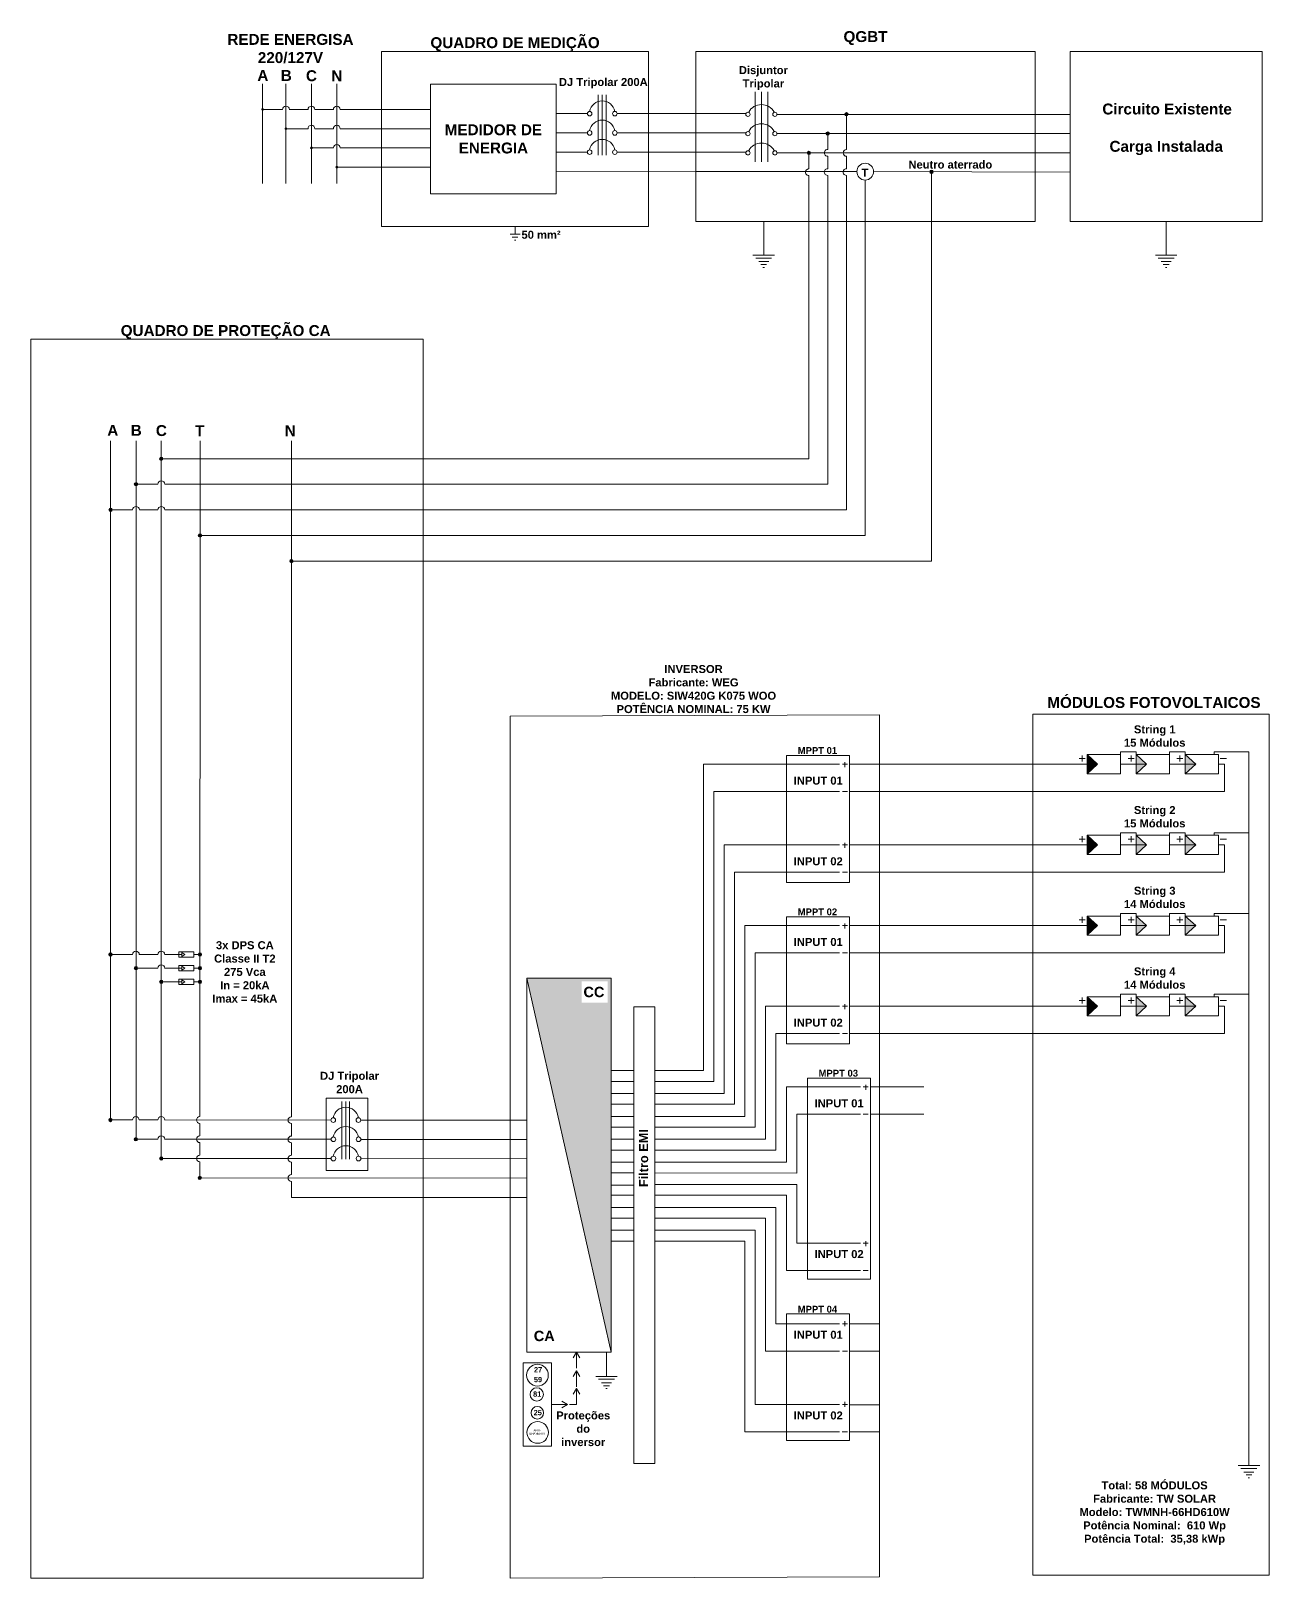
# Model space of a CAD drawing. Header units: millimetres. Extents: x 3949 to 6078, y -1968 to -943.
# Drawn here: x 5358.2 to 5431.3, y -1853.7 to -1762.4 of the extents above; entities that cross this region are included whole.
import ezdxf

# ---------------------------------------------------------------- set-up
doc = ezdxf.new("R2010")
doc.units = ezdxf.units.MM
doc.linetypes.add('ACAD_ISO03W100', pattern=[30, 12, -18])
doc.layers.add('DESENHO', color=7, linetype='Continuous', lineweight=0)
doc.layers.add('Terxto ok', color=3, linetype='Continuous')
doc.styles.add('Annotative', font='arial.ttf')
doc.styles.add('PDF Arial', font='arial.ttf')
doc.styles.get("Standard").update_dxf_attribs({"font": 'arial.ttf'})

msp = doc.modelspace()

# ---------------------------------------------------------------- hatches: boundary and pattern name
at = {"lineweight": 0}
h = msp.add_hatch(color=5, dxfattribs=at)
h.dxf.hatch_style = 1
h.paths.add_polyline_path([(5373.69, -1793.657, 1), (5373.491, -1793.657, 1)])
at = {"layer": 'DESENHO', "lineweight": 0}
h = msp.add_hatch(color=256, dxfattribs=at)
h.dxf.hatch_style = 1
h.paths.add_polyline_path([(5371.967, -1766.999, -1), (5371.808, -1766.999, -1)])
h = msp.add_hatch(color=256, dxfattribs=at)
h.dxf.hatch_style = 1
h.paths.add_polyline_path([(5406.457, -1767.283, 1), (5406.258, -1767.283, 1)])
h = msp.add_hatch(color=256, dxfattribs=at)
h.dxf.hatch_style = 1
h.paths.add_polyline_path([(5373.347, -1768.131, -1), (5373.188, -1768.131, -1)])
h = msp.add_hatch(color=256, dxfattribs=at)
h.dxf.hatch_style = 1
h.paths.add_polyline_path([(5405.35, -1768.422, 1), (5405.151, -1768.422, 1)])
h = msp.add_hatch(color=256, dxfattribs=at)
h.dxf.hatch_style = 1
h.paths.add_polyline_path([(5374.847, -1769.266, -1), (5374.688, -1769.266, -1)])
h = msp.add_hatch(color=256, dxfattribs=at)
h.dxf.hatch_style = 1
h.paths.add_polyline_path([(5404.241, -1769.564, 1), (5404.043, -1769.564, 1)])
h = msp.add_hatch(color=5, dxfattribs=at)
h.dxf.hatch_style = 1
h.paths.add_polyline_path([(5376.347, -1770.402, -1), (5376.188, -1770.402, -1)])
h = msp.add_hatch(color=5, dxfattribs=at)
h.dxf.hatch_style = 1
h.paths.add_polyline_path([(5411.48, -1770.682, 1), (5411.281, -1770.682, 1)])
h = msp.add_hatch(color=256, dxfattribs=at)
h.dxf.hatch_style = 1
h.paths.add_polyline_path([(5366.007, -1787.614, 1), (5365.808, -1787.614, 1)])
h = msp.add_hatch(color=256, dxfattribs=at)
h.dxf.hatch_style = 1
h.paths.add_polyline_path([(5364.513, -1789.122, 1), (5364.314, -1789.122, 1)])
h = msp.add_hatch(color=256, dxfattribs=at)
h.dxf.hatch_style = 1
h.paths.add_polyline_path([(5363.014, -1790.63, 1), (5362.816, -1790.63, 1)])
h = msp.add_hatch(color=3, dxfattribs=at)
h.dxf.hatch_style = 1
h.paths.add_polyline_path([(5368.292, -1792.138, 1), (5368.094, -1792.138, 1)])
h = msp.add_hatch(color=256, dxfattribs=at)
h.dxf.hatch_style = 1
h.paths.add_polyline_path([(5420.579, -1805.079), (5420.579, -1806.205), (5421.189, -1805.642)])
h = msp.add_hatch(color=256, dxfattribs=at)
h.dxf.hatch_style = 1
h.paths.add_polyline_path([(5424.083, -1805.642), (5423.473, -1806.205), (5423.473, -1805.079)])
h.paths.add_polyline_path([(5426.352, -1805.079), (5426.977, -1805.642), (5426.352, -1806.205)])
h = msp.add_hatch(color=256, dxfattribs=at)
h.dxf.hatch_style = 1
h.paths.add_polyline_path([(5420.579, -1809.84), (5420.579, -1810.967), (5421.189, -1810.404)])
h = msp.add_hatch(color=256, dxfattribs=at)
h.dxf.hatch_style = 1
h.paths.add_polyline_path([(5424.083, -1810.404), (5423.473, -1810.967), (5423.473, -1809.84)])
h.paths.add_polyline_path([(5426.352, -1809.84), (5426.977, -1810.404), (5426.352, -1810.967)])
h = msp.add_hatch(color=256, dxfattribs=at)
h.dxf.hatch_style = 1
h.paths.add_polyline_path([(5420.579, -1814.602), (5420.579, -1815.728), (5421.189, -1815.165)])
h = msp.add_hatch(color=256, dxfattribs=at)
h.dxf.hatch_style = 1
h.paths.add_polyline_path([(5424.083, -1815.165), (5423.473, -1815.728), (5423.473, -1814.602)])
h.paths.add_polyline_path([(5426.352, -1814.602), (5426.977, -1815.165), (5426.352, -1815.728)])
h = msp.add_hatch(color=256, dxfattribs=at)
h.dxf.hatch_style = 1
h.paths.add_polyline_path([(5363.008, -1816.875, 1), (5362.809, -1816.875, 1)])
h = msp.add_hatch(color=256, dxfattribs=at)
h.dxf.hatch_style = 1
h.paths.add_polyline_path([(5368.086, -1816.875, 1), (5368.285, -1816.875, 1)])
h = msp.add_hatch(color=256, dxfattribs=at)
h.dxf.hatch_style = 1
h.paths.add_polyline_path([(5364.507, -1817.681, 1), (5364.308, -1817.681, 1)])
h = msp.add_hatch(color=256, dxfattribs=at)
h.dxf.hatch_style = 1
h.paths.add_polyline_path([(5368.086, -1817.681, 1), (5368.285, -1817.681, 1)])
h = msp.add_hatch(color=256, dxfattribs=at)
h.dxf.hatch_style = 1
h.paths.add_polyline_path([(5366.007, -1818.488, 1), (5365.808, -1818.488, 1)])
h = msp.add_hatch(color=256, dxfattribs=at)
h.dxf.hatch_style = 1
h.paths.add_polyline_path([(5368.086, -1818.487, 1), (5368.285, -1818.487, 1)])
h = msp.add_hatch(color=256, dxfattribs=at)
h.dxf.hatch_style = 1
h.paths.add_polyline_path([(5392.472, -1818.267), (5387.481, -1818.267), (5392.472, -1840.352)])
h.paths.add_polyline_path([(5390.724, -1819.725), (5392.265, -1819.725), (5392.265, -1818.464), (5390.724, -1818.464)], flags=16)
h = msp.add_hatch(color=256, dxfattribs=at)
h.dxf.hatch_style = 1
h.paths.add_polyline_path([(5420.579, -1819.364), (5420.579, -1820.49), (5421.189, -1819.927)])
h = msp.add_hatch(color=256, dxfattribs=at)
h.dxf.hatch_style = 1
h.paths.add_polyline_path([(5424.083, -1819.927), (5423.473, -1820.49), (5423.473, -1819.364)])
h.paths.add_polyline_path([(5426.352, -1819.364), (5426.977, -1819.927), (5426.352, -1820.49)])
h = msp.add_hatch(color=256, dxfattribs=at)
h.dxf.hatch_style = 1
h.paths.add_polyline_path([(5363.004, -1826.641, 1), (5362.805, -1826.641, 1)])
h = msp.add_hatch(color=256, dxfattribs=at)
h.dxf.hatch_style = 1
h.paths.add_polyline_path([(5364.503, -1827.777, 1), (5364.304, -1827.777, 1)])
h = msp.add_hatch(color=256, dxfattribs=at)
h.dxf.hatch_style = 1
h.paths.add_polyline_path([(5366.007, -1828.913, 1), (5365.808, -1828.913, 1)])
h = msp.add_hatch(color=3, dxfattribs=at)
h.dxf.hatch_style = 1
h.paths.add_polyline_path([(5368.28, -1830.059, 1), (5368.082, -1830.059, 1)])

# ---------------------------------------------------------------- linework, layer by layer
at = {"color": 5, "lineweight": 0}
for p, q in [((5411.372, -1793.657), (5411.372, -1770.682)), ((5373.591, -1786.551), (5373.591, -1826.454)), ((5373.591, -1793.657), (5411.372, -1793.657)), ((5373.589, -1827.59), (5373.588, -1826.851)), ((5373.589, -1828.726), (5373.589, -1827.987)), ((5373.589, -1829.865), (5373.589, -1829.123)), ((5373.589, -1830.263), (5373.589, -1831.21)), ((5387.481, -1831.21), (5373.589, -1831.21))]:
    msp.add_line(p, q, dxfattribs=at)
msp.add_circle((5373.591, -1793.657), 0.0994, dxfattribs=at)
for centre in [(5373.588, -1826.653), (5373.589, -1827.788), (5373.589, -1828.925), (5373.589, -1830.064)]:
    msp.add_arc(centre, 0.199, 90, 270, dxfattribs=at)
at = {"layer": 'DESENHO', "lineweight": 0}
for p, q in [((5371.882, -1765.486), (5371.882, -1771.36)), ((5373.268, -1765.486), (5373.268, -1771.36)), ((5374.768, -1765.486), (5374.768, -1771.36)), ((5391.699, -1769.693), (5391.699, -1766.141)), ((5391.936, -1769.693), (5391.936, -1766.141)), ((5392.173, -1769.693), (5392.173, -1766.141)), ((5373.069, -1766.999), (5371.967, -1766.999)), ((5373.466, -1766.999), (5374.569, -1766.999)), ((5374.966, -1766.999), (5376.069, -1766.999)), ((5376.466, -1766.999), (5381.802, -1766.999)), ((5389.227, -1767.248), (5391.061, -1767.248)), ((5392.821, -1767.248), (5400.423, -1767.248)), ((5402.257, -1767.291), (5417.38, -1767.295)), ((5406.358, -1769.366), (5406.358, -1767.382)), ((5419.571, -1767.295), (5417.38, -1767.295)), ((5374.569, -1768.135), (5373.268, -1768.135)), ((5376.069, -1768.135), (5374.966, -1768.135)), ((5381.802, -1768.135), (5376.466, -1768.135)), ((5391.061, -1768.384), (5389.227, -1768.384)), ((5400.424, -1768.384), (5392.821, -1768.384)), ((5402.256, -1768.428), (5419.571, -1768.428)), ((5405.25, -1769.366), (5405.25, -1768.422)), ((5406.358, -1768.057), (5406.358, -1769.366)), ((5376.069, -1769.27), (5374.768, -1769.27)), ((5381.802, -1769.27), (5376.466, -1769.27)), ((5389.227, -1769.52), (5391.061, -1769.52)), ((5400.421, -1769.526), (5392.821, -1769.526)), ((5402.256, -1769.561), (5419.571, -1769.561)), ((5404.142, -1770.508), (5404.142, -1769.564)), ((5405.25, -1770.495), (5405.25, -1769.763)), ((5404.142, -1787.626), (5404.142, -1770.892)), ((5405.25, -1789.122), (5405.25, -1770.892)), ((5362.915, -1826.542), (5362.915, -1786.551)), ((5364.414, -1827.678), (5364.414, -1786.551)), ((5365.908, -1828.814), (5365.908, -1786.551)), ((5365.908, -1787.614), (5404.142, -1787.626)), ((5364.414, -1789.122), (5365.708, -1789.121)), ((5366.107, -1789.122), (5405.25, -1789.122)), ((5364.214, -1790.629), (5362.915, -1790.63)), ((5364.613, -1790.629), (5365.709, -1790.628)), ((5366.108, -1790.629), (5406.358, -1790.629)), ((5422.535, -1805.642), (5424.083, -1805.642)), ((5425.429, -1805.642), (5426.977, -1805.642)), ((5428.323, -1805.642), (5428.684, -1805.642)), ((5428.684, -1805.642), (5428.323, -1805.642)), ((5428.684, -1805.642), (5428.684, -1807.255)), ((5398.534, -1807.254), (5398.533, -1824.363)), ((5410.931, -1807.253), (5406.543, -1807.253)), ((5410.931, -1807.255), (5428.684, -1807.255)), ((5422.535, -1810.404), (5424.083, -1810.404)), ((5425.429, -1810.404), (5426.977, -1810.404)), ((5428.323, -1810.404), (5428.684, -1810.404)), ((5428.684, -1810.404), (5428.323, -1810.404)), ((5428.684, -1810.404), (5428.684, -1812.016)), ((5399.754, -1812.016), (5399.754, -1825.715)), ((5410.931, -1812.015), (5406.543, -1812.015)), ((5410.931, -1812.016), (5428.684, -1812.016)), ((5422.535, -1815.165), (5424.083, -1815.165)), ((5425.429, -1815.165), (5426.977, -1815.165)), ((5428.323, -1815.165), (5428.684, -1815.165)), ((5428.684, -1815.165), (5428.323, -1815.165)), ((5428.684, -1815.165), (5428.684, -1816.778)), ((5362.908, -1816.875), (5364.209, -1816.875)), ((5363.008, -1816.875), (5362.908, -1816.875)), ((5364.607, -1816.875), (5365.709, -1816.875)), ((5366.106, -1816.875), (5366.951, -1816.875)), ((5367.821, -1816.875), (5368.285, -1816.875)), ((5400.974, -1816.778), (5400.974, -1827.067)), ((5410.931, -1816.777), (5406.543, -1816.777)), ((5410.931, -1816.778), (5428.684, -1816.778)), ((5364.408, -1817.681), (5365.709, -1817.681)), ((5364.507, -1817.681), (5364.408, -1817.681)), ((5366.106, -1817.681), (5366.951, -1817.681)), ((5367.821, -1817.681), (5368.285, -1817.681)), ((5366.007, -1818.488), (5365.908, -1818.488)), ((5367.821, -1818.487), (5368.285, -1818.487)), ((5422.535, -1819.927), (5424.083, -1819.927)), ((5425.429, -1819.927), (5426.977, -1819.927)), ((5428.323, -1819.927), (5428.684, -1819.927)), ((5428.684, -1819.927), (5428.323, -1819.927)), ((5428.684, -1819.927), (5428.684, -1821.54)), ((5402.194, -1821.54), (5402.194, -1828.419)), ((5410.931, -1821.539), (5406.543, -1821.539)), ((5410.931, -1821.54), (5428.684, -1821.54)), ((5393.813, -1824.363), (5392.472, -1824.363)), ((5398.533, -1824.363), (5395.041, -1824.363)), ((5376.569, -1828.954), (5376.569, -1825.547)), ((5376.798, -1828.954), (5376.798, -1825.547)), ((5377.026, -1828.954), (5377.026, -1825.547)), ((5393.813, -1825.715), (5392.472, -1825.715)), ((5399.753, -1825.715), (5395.041, -1825.715)), ((5363.004, -1826.641), (5362.904, -1826.641)), ((5364.603, -1826.641), (5365.709, -1826.641)), ((5366.106, -1826.641), (5375.923, -1826.642)), ((5377.683, -1826.648), (5387.481, -1826.658)), ((5393.813, -1827.067), (5392.472, -1827.067)), ((5400.974, -1827.067), (5395.041, -1827.067)), ((5403.427, -1826.301), (5403.427, -1829.771)), ((5410.931, -1826.3), (5407.775, -1826.3)), ((5364.503, -1827.777), (5364.404, -1827.777)), ((5364.408, -1827.777), (5365.709, -1827.777)), ((5366.106, -1827.777), (5375.929, -1827.781)), ((5377.689, -1827.784), (5387.481, -1827.793)), ((5366.007, -1828.913), (5365.908, -1828.913)), ((5365.908, -1828.913), (5375.929, -1828.918)), ((5377.689, -1828.92), (5387.481, -1828.93)), ((5393.813, -1828.418), (5392.472, -1828.418)), ((5402.194, -1828.419), (5395.041, -1828.419)), ((5393.813, -1829.77), (5392.472, -1829.77)), ((5403.427, -1829.771), (5395.041, -1829.77)), ((5393.813, -1831.086), (5392.472, -1831.086)), ((5402.817, -1831.086), (5395.041, -1831.086)), ((5402.817, -1835.532), (5402.817, -1831.086)), ((5393.813, -1832.438), (5392.472, -1832.438)), ((5401.584, -1832.438), (5395.041, -1832.438)), ((5401.584, -1840.293), (5401.584, -1832.438)), ((5393.813, -1833.789), (5392.472, -1833.789)), ((5400.364, -1833.789), (5395.041, -1833.789)), ((5400.364, -1845.055), (5400.364, -1833.789)), ((5390.42, -1840.352), (5390.226, -1840.688)), ((5390.42, -1841.291), (5390.42, -1840.352)), ((5390.42, -1840.352), (5390.614, -1840.688)), ((5392.19, -1841.776), (5392.19, -1840.352)), ((5408.305, -1840.293), (5406.543, -1840.293)), ((5390.42, -1841.451), (5390.226, -1841.787)), ((5390.42, -1842.391), (5390.42, -1841.451)), ((5390.42, -1841.451), (5390.614, -1841.787)), ((5390.42, -1842.493), (5390.226, -1842.829)), ((5390.42, -1843.432), (5390.42, -1842.493)), ((5390.42, -1842.493), (5390.614, -1842.829)), ((5392.148, -1842.498), (5392.233, -1842.498)), ((5388.944, -1843.432), (5388.944, -1843.432)), ((5388.944, -1843.432), (5389.884, -1843.432)), ((5389.884, -1843.432), (5389.548, -1843.238)), ((5389.884, -1843.432), (5389.548, -1843.626)), ((5390.42, -1843.432), (5390.01, -1843.432)), ((5408.305, -1845.055), (5406.543, -1845.055))]:
    msp.add_line(p, q, dxfattribs=at)
at = {"layer": 'DESENHO', "color": 5, "lineweight": 0}
for p, q in [((5376.267, -1765.486), (5376.267, -1771.36)), ((5381.802, -1770.406), (5376.267, -1770.406)), ((5389.227, -1770.633), (5397.476, -1770.652)), ((5397.476, -1770.652), (5406.972, -1770.67)), ((5407.959, -1770.671), (5419.571, -1770.693))]:
    msp.add_line(p, q, dxfattribs=at)
at = {"layer": 'DESENHO', "color": 0, "lineweight": 0}
for p, q in [((5406.358, -1770.495), (5406.358, -1769.763)), ((5406.358, -1790.629), (5406.358, -1770.892))]:
    msp.add_line(p, q, dxfattribs=at)
at = {"layer": 'DESENHO', "color": 3, "lineweight": 0}
for p, q in [((5407.466, -1771.164), (5407.466, -1773.228)), ((5407.466, -1773.228), (5407.466, -1792.149)), ((5386.793, -1774.366), (5386.793, -1773.902)), ((5386.751, -1774.706), (5386.835, -1774.706)), ((5401.431, -1776.321), (5401.516, -1776.321)), ((5425.192, -1776.321), (5425.277, -1776.321)), ((5368.182, -1826.441), (5368.193, -1786.551)), ((5368.193, -1792.138), (5407.466, -1792.138)), ((5428.076, -1804.922), (5428.076, -1804.922)), ((5428.076, -1804.922), (5430.118, -1804.922)), ((5430.118, -1804.922), (5430.118, -1847.041)), ((5428.076, -1809.684), (5428.076, -1809.684)), ((5428.076, -1809.684), (5430.118, -1809.684)), ((5428.076, -1814.446), (5428.076, -1814.446)), ((5428.076, -1814.446), (5430.118, -1814.446)), ((5428.076, -1819.207), (5428.076, -1819.207)), ((5428.076, -1819.207), (5430.118, -1819.207)), ((5368.182, -1826.841), (5368.181, -1827.578)), ((5368.182, -1827.978), (5368.181, -1828.715)), ((5368.181, -1829.114), (5368.18, -1829.96)), ((5387.481, -1830.066), (5368.181, -1830.059)), ((5430.076, -1847.763), (5430.16, -1847.763))]:
    msp.add_line(p, q, dxfattribs=at)
at = {"layer": 'DESENHO', "color": 3, "linetype": 'Continuous', "lineweight": 0}
for p, q in [((5401.474, -1775.6), (5401.474, -1773.613)), ((5425.234, -1775.6), (5425.234, -1773.613))]:
    msp.add_line(p, q, dxfattribs=at)
at = {"layer": 'DESENHO', "color": 1, "lineweight": 0}
for p, q in [((5397.924, -1805.641), (5397.923, -1823.727)), ((5410.931, -1805.642), (5406.543, -1805.641)), ((5410.931, -1805.642), (5420.579, -1805.642)), ((5399.144, -1810.403), (5399.143, -1825.078)), ((5410.931, -1810.403), (5406.543, -1810.403)), ((5410.931, -1810.404), (5420.579, -1810.404)), ((5400.364, -1815.165), (5400.364, -1826.43)), ((5410.931, -1815.165), (5406.543, -1815.165)), ((5410.931, -1815.165), (5420.579, -1815.165)), ((5401.584, -1819.926), (5401.584, -1827.782)), ((5410.931, -1819.927), (5406.543, -1819.927)), ((5410.931, -1819.927), (5420.579, -1819.927)), ((5393.813, -1823.727), (5392.472, -1823.727)), ((5397.923, -1823.727), (5395.041, -1823.727)), ((5393.813, -1825.078), (5392.472, -1825.078)), ((5399.143, -1825.078), (5395.041, -1825.078)), ((5402.817, -1824.688), (5402.817, -1829.134)), ((5410.931, -1824.688), (5407.775, -1824.688)), ((5393.813, -1826.43), (5392.472, -1826.43)), ((5400.364, -1826.43), (5395.041, -1826.43)), ((5393.813, -1827.782), (5392.472, -1827.782)), ((5401.584, -1827.782), (5395.041, -1827.782)), ((5393.813, -1829.134), (5392.472, -1829.134)), ((5402.817, -1829.134), (5395.041, -1829.134)), ((5393.813, -1830.485), (5392.472, -1830.485)), ((5403.427, -1830.449), (5395.041, -1830.449)), ((5403.427, -1833.918), (5403.427, -1830.449)), ((5393.813, -1831.801), (5392.472, -1831.801)), ((5402.194, -1831.801), (5395.041, -1831.801)), ((5402.194, -1838.68), (5402.194, -1831.801)), ((5393.813, -1833.153), (5392.472, -1833.153)), ((5400.974, -1833.153), (5395.041, -1833.153)), ((5400.974, -1843.442), (5400.974, -1833.153)), ((5408.305, -1838.681), (5406.543, -1838.681)), ((5408.305, -1843.443), (5406.543, -1843.443))]:
    msp.add_line(p, q, dxfattribs=at)
at = {"layer": 'DESENHO', "color": 18, "lineweight": 0, "true_color": 0x000000}
for p, q in [((5366.951, -1816.875), (5367.115, -1816.875)), ((5367.303, -1816.875), (5367.115, -1816.763)), ((5367.115, -1816.986), (5367.115, -1816.763)), ((5367.115, -1816.986), (5367.303, -1816.875)), ((5366.951, -1817.681), (5367.115, -1817.681)), ((5367.303, -1817.681), (5367.115, -1817.57)), ((5367.115, -1817.792), (5367.115, -1817.57)), ((5367.115, -1817.792), (5367.303, -1817.681)), ((5366.951, -1818.487), (5367.115, -1818.487)), ((5367.303, -1818.487), (5367.115, -1818.376)), ((5367.115, -1818.599), (5367.115, -1818.376)), ((5367.115, -1818.599), (5367.303, -1818.487))]:
    msp.add_line(p, q, dxfattribs=at)
at = {"layer": 'DESENHO'}
msp.add_line((5366.951, -1818.487), (5365.908, -1818.488), dxfattribs=at)
at = {"layer": 'DESENHO', "linetype": 'ACAD_ISO03W100', "lineweight": 0}
msp.add_line((5362.841, -1826.641), (5364.205, -1826.641), dxfattribs=at)
at = {"layer": 'DESENHO', "lineweight": 0}
for points in [[(5394.674, -1773.902), (5378.912, -1773.902), (5378.912, -1763.574), (5394.674, -1763.574)], [(5397.476, -1773.613), (5417.507, -1773.613), (5417.507, -1763.574), (5397.476, -1763.574)], [(5430.897, -1763.574), (5419.571, -1763.574), (5419.571, -1773.613), (5430.897, -1773.613)], [(5389.227, -1765.5), (5381.802, -1765.5), (5381.802, -1771.983), (5389.227, -1771.983)], [(5386.499, -1802.798), (5408.305, -1802.728), (5408.305, -1853.606), (5386.499, -1853.677)], [(5431.31, -1802.699), (5417.362, -1802.699), (5417.362, -1853.515), (5431.31, -1853.515)], [(5406.543, -1805.129), (5402.817, -1805.129), (5402.817, -1812.62), (5406.543, -1812.62)], [(5422.535, -1806.205), (5420.579, -1806.205), (5420.579, -1805.079), (5422.535, -1805.079)], [(5425.429, -1806.205), (5423.473, -1806.205), (5423.473, -1805.079), (5425.429, -1805.079)], [(5428.323, -1806.205), (5426.352, -1806.205), (5426.352, -1805.079), (5428.323, -1805.079)], [(5422.535, -1810.967), (5420.579, -1810.967), (5420.579, -1809.84), (5422.535, -1809.84)], [(5425.429, -1810.967), (5423.473, -1810.967), (5423.473, -1809.84), (5425.429, -1809.84)], [(5428.323, -1810.967), (5426.352, -1810.967), (5426.352, -1809.84), (5428.323, -1809.84)], [(5406.543, -1814.653), (5402.817, -1814.653), (5402.817, -1822.143), (5406.543, -1822.143)], [(5422.535, -1815.728), (5420.579, -1815.728), (5420.579, -1814.602), (5422.535, -1814.602)], [(5425.429, -1815.728), (5423.473, -1815.728), (5423.473, -1814.602), (5425.429, -1814.602)], [(5428.323, -1815.728), (5426.352, -1815.728), (5426.352, -1814.602), (5428.323, -1814.602)], [(5366.951, -1816.726), (5367.821, -1816.726), (5367.821, -1817.023), (5366.951, -1817.023)], [(5366.951, -1817.532), (5367.821, -1817.532), (5367.821, -1817.83), (5366.951, -1817.83)], [(5366.951, -1818.339), (5367.821, -1818.339), (5367.821, -1818.636), (5366.951, -1818.636)], [(5392.472, -1818.267), (5387.481, -1818.267), (5387.481, -1840.352), (5392.472, -1840.352)], [(5422.535, -1820.49), (5420.579, -1820.49), (5420.579, -1819.364), (5422.535, -1819.364)], [(5425.429, -1820.49), (5423.473, -1820.49), (5423.473, -1819.364), (5425.429, -1819.364)], [(5428.323, -1820.49), (5426.352, -1820.49), (5426.352, -1819.364), (5428.323, -1819.364)], [(5393.813, -1819.962), (5395.041, -1819.962), (5395.041, -1846.907), (5393.813, -1846.907)], [(5407.775, -1824.176), (5404.05, -1824.176), (5404.05, -1836.043), (5407.775, -1836.043)], [(5406.543, -1845.567), (5402.817, -1845.567), (5402.817, -1838.076), (5406.543, -1838.076)], [(5388.944, -1840.965), (5387.276, -1840.965), (5387.276, -1845.894), (5388.944, -1845.894)]]:
    msp.add_lwpolyline(points, close=True, dxfattribs=at)
at = {"layer": 'DESENHO', "color": 7, "lineweight": 0}
for points in [[(5400.965, -1765.95), (5400.965, -1770.093)], [(5401.336, -1765.95), (5401.336, -1770.093)], [(5401.708, -1765.95), (5401.708, -1770.093)]]:
    msp.add_lwpolyline(points, dxfattribs=at)
at = {"layer": 'DESENHO', "color": 3, "lineweight": 0}
for points in [[(5386.496, -1774.366), (5386.793, -1774.366), (5387.09, -1774.366)], [(5386.623, -1774.536), (5386.793, -1774.536), (5386.963, -1774.536)], [(5402.11, -1775.6), (5400.837, -1775.6)], [(5401.007, -1775.77), (5401.474, -1775.77), (5401.94, -1775.77)], [(5401.176, -1775.982), (5401.474, -1775.982), (5401.771, -1775.982)], [(5425.871, -1775.6), (5424.597, -1775.6)], [(5424.767, -1775.77), (5425.234, -1775.77), (5425.701, -1775.77)], [(5424.937, -1775.982), (5425.234, -1775.982), (5425.531, -1775.982)], [(5401.304, -1776.152), (5401.474, -1776.152), (5401.643, -1776.152)], [(5425.064, -1776.152), (5425.234, -1776.152), (5425.404, -1776.152)], [(5423.473, -1805.079), (5423.473, -1804.922), (5422.535, -1804.922), (5422.535, -1805.079)], [(5426.352, -1805.079), (5426.352, -1804.922), (5425.429, -1804.922), (5425.429, -1805.079)], [(5428.076, -1804.922), (5428.076, -1804.922), (5428.076, -1804.922), (5428.076, -1805.079)], [(5423.473, -1809.84), (5423.473, -1809.684), (5422.535, -1809.684), (5422.535, -1809.84)], [(5426.352, -1809.84), (5426.352, -1809.684), (5425.429, -1809.684), (5425.429, -1809.84)], [(5428.076, -1809.684), (5428.076, -1809.684), (5428.076, -1809.684), (5428.076, -1809.84)], [(5423.473, -1814.602), (5423.473, -1814.446), (5422.535, -1814.446), (5422.535, -1814.602)], [(5426.352, -1814.602), (5426.352, -1814.446), (5425.429, -1814.446), (5425.429, -1814.602)], [(5428.076, -1814.446), (5428.076, -1814.446), (5428.076, -1814.446), (5428.076, -1814.602)], [(5423.473, -1819.364), (5423.473, -1819.207), (5422.535, -1819.207), (5422.535, -1819.364)], [(5426.352, -1819.364), (5426.352, -1819.207), (5425.429, -1819.207), (5425.429, -1819.364)], [(5428.076, -1819.207), (5428.076, -1819.207), (5428.076, -1819.207), (5428.076, -1819.364)], [(5430.755, -1847.041), (5429.481, -1847.041)], [(5429.651, -1847.211), (5430.118, -1847.211), (5430.585, -1847.211)], [(5429.821, -1847.423), (5430.118, -1847.423), (5430.415, -1847.423)], [(5429.948, -1847.593), (5430.118, -1847.593), (5430.288, -1847.593)]]:
    msp.add_lwpolyline(points, dxfattribs=at)
at = {"layer": 'DESENHO'}
for points in [[(5358.211, -1780.566), (5381.36, -1780.566), (5381.36, -1853.677), (5358.211, -1853.677)], [(5375.638, -1825.354), (5378.104, -1825.354), (5378.104, -1829.624), (5375.638, -1829.624)]]:
    msp.add_lwpolyline(points, close=True, dxfattribs=at)
at = {"layer": 'DESENHO', "lineweight": 0}
for points in [[(5420.269, -1805.124), (5420.269, -1805.484)], [(5420.579, -1806.205), (5421.189, -1805.642), (5420.579, -1805.079)], [(5423.163, -1805.124), (5423.163, -1805.484)], [(5423.473, -1806.205), (5424.083, -1805.642), (5423.473, -1805.079)], [(5426.041, -1805.124), (5426.041, -1805.484)], [(5426.352, -1806.205), (5426.977, -1805.642), (5426.352, -1805.079)], [(5420.089, -1805.304), (5420.449, -1805.304)], [(5422.535, -1805.642), (5423.473, -1805.642)], [(5422.983, -1805.304), (5423.343, -1805.304)], [(5425.429, -1805.642), (5426.352, -1805.642)], [(5425.861, -1805.304), (5426.222, -1805.304)], [(5428.428, -1805.304), (5428.788, -1805.304)], [(5405.954, -1807.254), (5398.534, -1807.254)], [(5406.415, -1807.254), (5406.118, -1807.254)], [(5420.089, -1810.066), (5420.449, -1810.066)], [(5420.269, -1809.885), (5420.269, -1810.246)], [(5420.579, -1810.967), (5421.189, -1810.404), (5420.579, -1809.84)], [(5422.535, -1810.404), (5423.473, -1810.404)], [(5422.983, -1810.066), (5423.343, -1810.066)], [(5423.163, -1809.885), (5423.163, -1810.246)], [(5423.473, -1810.967), (5424.083, -1810.404), (5423.473, -1809.84)], [(5425.429, -1810.404), (5426.352, -1810.404)], [(5425.861, -1810.066), (5426.222, -1810.066)], [(5426.041, -1809.885), (5426.041, -1810.246)], [(5426.352, -1810.967), (5426.977, -1810.404), (5426.352, -1809.84)], [(5428.428, -1810.066), (5428.788, -1810.066)], [(5405.954, -1812.016), (5399.754, -1812.016)], [(5406.415, -1812.016), (5406.118, -1812.016)], [(5420.089, -1814.827), (5420.449, -1814.827)], [(5420.269, -1814.647), (5420.269, -1815.008)], [(5420.579, -1815.728), (5421.189, -1815.165), (5420.579, -1814.602)], [(5422.535, -1815.165), (5423.473, -1815.165)], [(5422.983, -1814.827), (5423.343, -1814.827)], [(5423.163, -1814.647), (5423.163, -1815.008)], [(5423.473, -1815.728), (5424.083, -1815.165), (5423.473, -1814.602)], [(5425.429, -1815.165), (5426.352, -1815.165)], [(5425.861, -1814.827), (5426.222, -1814.827)], [(5426.041, -1814.647), (5426.041, -1815.008)], [(5426.352, -1815.728), (5426.977, -1815.165), (5426.352, -1814.602)], [(5428.428, -1814.827), (5428.788, -1814.827)], [(5405.954, -1816.778), (5400.974, -1816.778)], [(5406.415, -1816.778), (5406.118, -1816.778)], [(5392.472, -1840.352), (5387.481, -1818.267), (5387.481, -1834.559)], [(5420.089, -1819.589), (5420.449, -1819.589)], [(5420.269, -1819.409), (5420.269, -1819.769)], [(5420.579, -1820.49), (5421.189, -1819.927), (5420.579, -1819.364)], [(5422.983, -1819.589), (5423.343, -1819.589)], [(5423.163, -1819.409), (5423.163, -1819.769)], [(5423.473, -1820.49), (5424.083, -1819.927), (5423.473, -1819.364)], [(5425.861, -1819.589), (5426.222, -1819.589)], [(5426.041, -1819.409), (5426.041, -1819.769)], [(5426.352, -1820.49), (5426.977, -1819.927), (5426.352, -1819.364)], [(5428.428, -1819.589), (5428.788, -1819.589)], [(5422.535, -1819.927), (5423.473, -1819.927)], [(5425.429, -1819.927), (5426.352, -1819.927)], [(5405.954, -1821.54), (5402.194, -1821.54)], [(5406.415, -1821.54), (5406.118, -1821.54)], [(5407.186, -1826.301), (5403.427, -1826.301)], [(5407.648, -1826.301), (5407.351, -1826.301)], [(5407.186, -1835.532), (5402.817, -1835.532)], [(5407.648, -1835.532), (5407.351, -1835.532)], [(5405.954, -1840.293), (5401.584, -1840.293)], [(5406.415, -1840.293), (5406.118, -1840.293)], [(5392.827, -1841.776), (5391.554, -1841.776)], [(5391.724, -1841.946), (5392.19, -1841.946), (5392.657, -1841.946)], [(5391.893, -1842.158), (5392.19, -1842.158), (5392.488, -1842.158)], [(5392.021, -1842.328), (5392.19, -1842.328), (5392.36, -1842.328)], [(5405.949, -1845.055), (5400.364, -1845.055)], [(5406.411, -1845.055), (5406.114, -1845.055)]]:
    msp.add_lwpolyline(points, dxfattribs=at)
at = {"layer": 'DESENHO', "color": 1, "lineweight": 0}
for points in [[(5405.949, -1805.641), (5397.924, -1805.641)], [(5406.415, -1805.641), (5406.118, -1805.641)], [(5406.267, -1805.811), (5406.267, -1805.514)], [(5405.949, -1810.403), (5399.144, -1810.403)], [(5406.415, -1810.403), (5406.118, -1810.403)], [(5406.267, -1810.573), (5406.267, -1810.276)], [(5405.949, -1815.165), (5400.364, -1815.165)], [(5406.415, -1815.165), (5406.118, -1815.165)], [(5406.267, -1815.335), (5406.267, -1815.038)], [(5406.267, -1820.096), (5406.267, -1819.799)], [(5405.954, -1819.927), (5401.584, -1819.926)], [(5406.415, -1819.927), (5406.118, -1819.927)], [(5407.186, -1824.688), (5402.817, -1824.688)], [(5407.648, -1824.688), (5407.351, -1824.688)], [(5407.499, -1824.858), (5407.499, -1824.561)], [(5407.186, -1833.919), (5403.427, -1833.919)], [(5407.648, -1833.919), (5407.351, -1833.919)], [(5407.499, -1834.089), (5407.499, -1833.792)], [(5405.954, -1838.68), (5402.194, -1838.68)], [(5406.415, -1838.68), (5406.118, -1838.68)], [(5406.267, -1838.51), (5406.267, -1838.807)], [(5405.954, -1843.442), (5400.974, -1843.442)], [(5406.415, -1843.442), (5406.118, -1843.442)], [(5406.267, -1843.272), (5406.267, -1843.569)]]:
    msp.add_lwpolyline(points, dxfattribs=at)
at = {"layer": 'DESENHO', "lineweight": 0}
for centre, radius in [((5391.198, -1767.248), 0.137), ((5392.684, -1767.248), 0.137), ((5400.541, -1767.29), 0.125), ((5402.132, -1767.29), 0.125), ((5406.358, -1767.283), 0.0994), ((5373.268, -1768.135), 0.0531), ((5391.198, -1768.384), 0.137), ((5392.684, -1768.384), 0.137), ((5400.541, -1768.427), 0.125), ((5402.132, -1768.427), 0.125), ((5405.25, -1768.422), 0.0994), ((5374.768, -1769.27), 0.0531), ((5391.198, -1769.52), 0.137), ((5392.684, -1769.52), 0.137), ((5400.541, -1769.56), 0.125), ((5402.132, -1769.56), 0.125), ((5404.142, -1769.564), 0.0994), ((5365.908, -1787.614), 0.0994), ((5364.414, -1789.122), 0.0994), ((5362.915, -1790.63), 0.0994), ((5362.908, -1816.875), 0.0994), ((5368.186, -1816.875), 0.0994), ((5364.408, -1817.681), 0.0994), ((5368.186, -1817.681), 0.0994), ((5365.908, -1818.488), 0.0994), ((5368.186, -1818.487), 0.0994), ((5362.904, -1826.641), 0.0994), ((5376.06, -1826.646), 0.137), ((5377.546, -1826.646), 0.137), ((5364.404, -1827.777), 0.0994), ((5376.066, -1827.782), 0.137), ((5377.552, -1827.782), 0.137), ((5365.908, -1828.913), 0.0994), ((5376.066, -1828.918), 0.137), ((5377.552, -1828.918), 0.137), ((5388.115, -1841.702), 0.641), ((5388.075, -1842.835), 0.392), ((5388.11, -1843.923), 0.372), ((5388.129, -1845.08), 0.639)]:
    msp.add_circle(centre, radius, dxfattribs=at)
at = {"layer": 'DESENHO', "color": 5, "lineweight": 0}
for centre, radius in [((5376.267, -1770.406), 0.0531), ((5411.38, -1770.682), 0.0994)]:
    msp.add_circle(centre, radius, dxfattribs=at)
at = {"layer": 'DESENHO', "color": 3, "lineweight": 0}
for centre, radius in [((5407.466, -1770.67), 0.494), ((5368.193, -1792.138), 0.0994), ((5368.181, -1830.059), 0.0994)]:
    msp.add_circle(centre, radius, dxfattribs=at)
at = {"layer": 'DESENHO', "lineweight": 0}
for centre, radius, start, end in [((5373.268, -1766.999), 0.199, 0, 180), ((5374.768, -1766.999), 0.199, 0, 180), ((5376.267, -1766.999), 0.199, 0, 180), ((5391.941, -1767.249), 0.756, 10.50372, 169.49628), ((5401.336, -1767.563), 0.852, 28.32219, 151.67781), ((5391.941, -1768.385), 0.756, 10.50372, 169.49628), ((5374.768, -1768.135), 0.199, 0, 180), ((5376.267, -1768.135), 0.199, 0, 180), ((5401.336, -1768.7), 0.852, 28.32219, 151.67781), ((5376.267, -1769.275), 0.199, 1.3758, 178.6242), ((5391.941, -1769.52), 0.756, 10.50372, 169.49628), ((5401.336, -1769.832), 0.852, 28.32219, 151.67781), ((5405.25, -1769.564), 0.199, 90.00001, 270.03934), ((5406.358, -1769.564), 0.199, 90, 270), ((5404.142, -1770.706), 0.199, 90.00001, 270.03934), ((5405.25, -1770.694), 0.199, 90.00001, 270.03934), ((5406.358, -1770.694), 0.199, 90.00001, 270.03934), ((5365.908, -1789.122), 0.2, 0.29673, 179.72238), ((5364.414, -1790.63), 0.2, 0.29673, 179.72238), ((5365.909, -1790.629), 0.2, 0.29673, 179.72238), ((5364.408, -1816.875), 0.199, 0, 180), ((5365.908, -1816.875), 0.199, 0, 180), ((5365.908, -1817.681), 0.199, 0, 180), ((5376.798, -1826.653), 0.763, 10.93582, 169.09877), ((5364.404, -1826.641), 0.199, 0, 180), ((5365.908, -1826.641), 0.199, 0, 180), ((5376.803, -1827.789), 0.763, 10.93582, 169.09877), ((5365.908, -1827.777), 0.199, 0, 180), ((5376.803, -1828.926), 0.763, 10.93582, 169.09877)]:
    msp.add_arc(centre, radius, start, end, dxfattribs=at)
at = {"layer": 'DESENHO', "color": 3, "lineweight": 0}
for centre in [(5368.183, -1826.641), (5368.182, -1827.778), (5368.182, -1828.915)]:
    msp.add_arc(centre, 0.2, 90.29673, 269.72238, dxfattribs=at)

# ---------------------------------------------------------------- texts
at = {"lineweight": 0, "insert": (5415.405, -1770.495), "char_height": 0.47231, "width": 5.82315, "attachment_point": 9, "style": 'PDF Arial'}
msp.add_mtext('\\pxqc;{\\fArial|b1|i0|c0|p34;Neutro aterrado}', dxfattribs=at)
at = {"color": 5, "lineweight": 0, "insert": (5373.848, -1786.285), "char_height": 0.64396, "width": 9.87538, "attachment_point": 9, "style": 'PDF Arial'}
msp.add_mtext('{\\fArial|b1|i0|c0|p34;N}', dxfattribs=at)
at = {"layer": 'DESENHO', "lineweight": 0, "style": 'PDF Arial'}
for s, insert, char_height, width, attachment_point in [('\\pxqc;{\\fArial|b1|i0|c0|p34;REDE ENERGISA\\P220/127V}', (5368.654, -1764.28), 0.64396, 9.75739, 7), ('{\\fArial|b1|i0|c0|p34;A}', (5372.228, -1765.317), 0.64396, 9.87538, 9), ('{\\fArial|b1|i0|c0|p34;B}', (5373.613, -1765.317), 0.64396, 9.87538, 9), ('{\\fArial|b1|i0|c0|p34;C}', (5375.096, -1765.34), 0.64396, 9.87538, 9), ('\\pxqc;{\\fArial|b1|i0|c0|p34;Disjuntor Tripolar}', (5403.949, -1765.844), 0.47231, 4.98963, 9), ('\\pxqc;{\\fArial|b1|i0|c0|p34;DJ Tripolar 200A}', (5395.02, -1765.759), 0.47231, 6.03391, 9), ('\\pxqc;{\\fArial|b1|i0|c0|p34;Circuito Existente}', (5430.227, -1767.305), 0.64396, 9.87538, 9), ('\\pxqc;{\\fArial|b1|i0|c0|p34;MEDIDOR DE ENERGIA}', (5385.514, -1768.741), 0.64396, 7.4245, 5), ('\\pxqc;{\\fArial|b1|i0|c0|p34;Carga Instalada}', (5430.904, -1769.696), 0.64396, 11.33237, 9), ('{\\fArial|b1|i0|c0|p34;A}', (5363.368, -1786.26), 0.64396, 9.87538, 9), ('{\\fArial|b1|i0|c0|p34;B}', (5364.754, -1786.26), 0.64396, 9.87538, 9), ('{\\fArial|b1|i0|c0|p34;C}', (5366.236, -1786.283), 0.64396, 9.87538, 9), ('{\\fArial|b1|i0|c0|p34;MÓDULOS FOTOVOLTAICOS}', (5418.216, -1802.331), 0.64396, 13.89124, 7), ('\\pxqc;{\\fArial|b1|i0|c0|p34;String 1\\P15 Módulos}', (5427.053, -1804.617), 0.47231, 4.98963, 9), ('{\\fArial|b1|i0|c0|p34;MPPT 01}', (5405.809, -1805.039), 0.4, 4.98963, 9), ('{\\fArial|b1|i0|c0|p34;INPUT 01}', (5406.141, -1806.853), 0.47231, 4.98963, 9), ('\\pxqc;{\\fArial|b1|i0|c0|p34;String 2\\P15 Módulos}', (5427.053, -1809.379), 0.47231, 4.98963, 9), ('{\\fArial|b1|i0|c0|p34;INPUT 02}', (5406.141, -1811.615), 0.47231, 4.98963, 9), ('\\pxqc;{\\fArial|b1|i0|c0|p34;String 3\\P14 Módulos}', (5427.053, -1814.14), 0.47231, 4.98963, 9), ('{\\fArial|b1|i0|c0|p34;MPPT 02}', (5405.809, -1814.562), 0.4, 4.98963, 9), ('\\pxqc;{\\fArial|b1|i0|c0|p34;3x DPS CA\\PClasse II T2\\P275 Vca\\PIn = 20kA\\PImax = 45kA}', (5373.335, -1819.718), 0.47231, 4.98963, 9), ('{\\fArial|b1|i0|c0|p34;INPUT 01}', (5406.141, -1816.377), 0.47231, 4.98963, 9), ('\\pxqc;{\\fArial|b1|i0|c0|p34;String 4\\P14 Módulos}', (5427.053, -1818.902), 0.47231, 4.98963, 9), ('{\\fArial|b1|i0|c0|p34;INPUT 02}', (5406.141, -1821.138), 0.47231, 4.98963, 9), ('\\pxqc;{\\fArial|b1|i0|c0|p34;DJ Tripolar 200A}', (5379.331, -1825.065), 0.47231, 4.62261, 9), ('{\\fArial|b1|i0|c0|p34;MPPT 03}', (5407.042, -1824.086), 0.4, 4.98963, 9), ('{\\fArial|b1|i0|c0|p34;INPUT 01}', (5407.373, -1825.9), 0.47231, 4.98963, 9), ('{\\fArial|b1|i0|c0|p34;INPUT 02}', (5407.373, -1834.32), 0.47231, 4.98963, 3), ('{\\fArial|b1|i0|c0|p34;MPPT 04}', (5405.809, -1837.609), 0.4, 4.98963, 3), ('{\\fArial|b1|i0|c0|p34;INPUT 01}', (5406.141, -1839.081), 0.47231, 4.98963, 3), ('{\\fArial|b1|i0|c0|p34;INPUT 02}', (5406.141, -1843.843), 0.47231, 4.98963, 3)]:
    msp.add_mtext(s, dxfattribs=dict(at, insert=insert, char_height=char_height, width=width, attachment_point=attachment_point))
at = {"layer": 'DESENHO', "lineweight": 0, "attachment_point": 9}
for s, width, gutter_width, heights, insert, char_height, style in [('\\pxqc;{\\fArial|b1|i0|c0|p34;QUADRO DE MEDIÇÃO}', 15.76132, 18.41, [2.491], (5394.674, -1763.574), 0.64396, 'PDF Arial'), ('\\pxql;{\\fArial|b1|i0|c0|p34;QGBT}', 2.89695, 25.896, [0.713], (5409.081, -1763.204), 0.64396, 'PDF Arial'), ('{\\fArial|b1|i0|c0|p34;QUADRO DE PROTEÇÃO CA}', 14.79742, 3.948, [2.702], (5375.905, -1780.566), 0.64396, 'PDF Arial'), ('\\pxqc;{\\fArial|b1|i0|c0|p34;INVERSOR\\PFabricante: WEG\\PMODELO:^ISIW420G K075 WOO\\PPOTÊNCIA NOMINAL: 75 KW}', 16.39073, 12.5, [5.762], (5405.526, -1802.632), 0.47231, 'Annotative'), ('\\pxqc;{\\fArial|b1|i0|c0|p34;Proteções \\Pdo inversor}', 1.56579, 12.5, [0], (5391.6, -1845.895), 0.47231, 'PDF Arial')]:
    msp.add_mtext_dynamic_manual_height_columns(s, width=width, gutter_width=gutter_width, heights=heights, dxfattribs=dict(at, insert=insert, char_height=char_height, style=style))
at = {"layer": 'DESENHO', "color": 5, "lineweight": 0, "insert": (5376.595, -1765.34), "char_height": 0.64396, "width": 9.87538, "attachment_point": 9, "style": 'PDF Arial'}
msp.add_mtext('{\\fArial|b1|i0|c0|p34;N}', dxfattribs=at)
at = {"layer": 'DESENHO', "color": 3, "lineweight": 0, "insert": (5407.814, -1770.965), "char_height": 0.47343, "attachment_point": 9, "style": 'PDF Arial'}
msp.add_mtext_dynamic_manual_height_columns('\\pxqc;{\\fArial|b1|i0|c0|p34;T}', width=0.72842, gutter_width=19.039, heights=[0.524], dxfattribs=at)
at = {"layer": 'DESENHO', "color": 3, "lineweight": 0, "attachment_point": 9, "style": 'PDF Arial'}
for s, insert, char_height, width in [('{\\fArial|b1|i0|c0|p34;50 mm²}', (5389.483, -1774.637), 0.47231, 5.3936), ('{\\fArial|b1|i0|c0|p34;T}', (5368.45, -1786.283), 0.64396, 9.87538)]:
    msp.add_mtext(s, dxfattribs=dict(at, insert=insert, char_height=char_height, width=width))
at = {"layer": 'DESENHO', "lineweight": 0, "char_height": 0.61217, "attachment_point": 9, "style": 'PDF Arial'}
for s, insert in [('{\\fArial|b1|i0|c0|p34;CC}', (5392.068, -1819.401)), ('{\\fArial|b1|i0|c0|p34;CA}', (5389.134, -1839.701))]:
    msp.add_mtext(s, dxfattribs=dict(at, insert=insert))
at = {"layer": 'DESENHO', "lineweight": 0, "insert": (5394.113, -1830.603), "char_height": 0.5378, "attachment_point": 1, "rotation": 90, "style": 'PDF Arial'}
msp.add_mtext('{\\fArial|b1|i0|c0|p34;Filtro EMI}', dxfattribs=at)
at = {"layer": 'DESENHO', "lineweight": 0, "char_height": 0.31036, "attachment_point": 3}
for s, width, heights, insert in [('\\pxql;{\\fArial|b1|i0|c0|p34;27}', 3.9314, [0.102], (5391.844, -1841.228)), ('\\pxql;{\\fArial|b1|i0|c0|p34;59}', 3.9314, [0.102], (5391.839, -1841.806)), ('\\pxql;{\\fArial|b1|i0|c0|p34;81}', 3.9314, [0.102], (5391.79, -1842.663)), ('\\pxql;{\\fArial|b1|i0|c0|p34;25}', 3.9314, [0.102], (5391.822, -1843.757)), ('\\pxqc;{\\H0.375x;ANTI-\\PILHAMENTO}', 1.94381, [0.999], (5389.072, -1844.894))]:
    msp.add_mtext_dynamic_manual_height_columns(s, width=width, gutter_width=12.5, heights=heights, dxfattribs=dict(at, insert=insert))
at = {"layer": 'Terxto ok', "color": 0, "lineweight": 0, "insert": (5430.561, -1851.734, 330.515), "char_height": 0.47231, "width": 12.02187, "attachment_point": 9, "style": 'Annotative'}
msp.add_mtext('\\pxqc,t12;{\\fArial|b1|i0|c0|p34;Total: 58 MÓDULOS \\P\\ptz;Fabricante: TW SOLAR\\PModelo: TWMNH-66HD610W\\PPotência Nominal:  610 Wp\\PPotência Total:  35,38 kWp}', dxfattribs=at)

doc.saveas('drawing.dxf')
